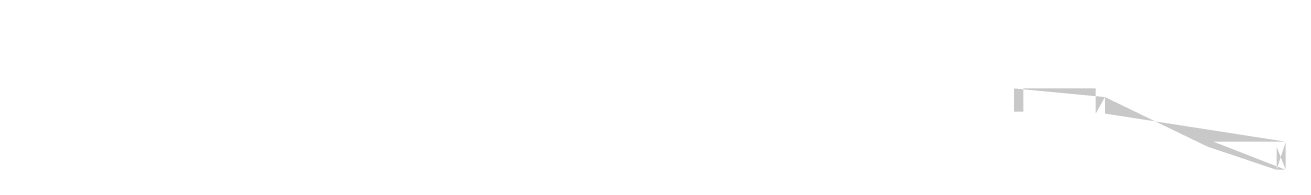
# Model space of a CAD drawing. Header units: millimetres. Extents: x -661525 to 498941, y 282148 to 1359693.
# Drawn here: x 94579 to 125949, y 855831 to 859431 of the extents above; entities that cross this region are included whole.
import ezdxf

# ---------------------------------------------------------------- set-up
doc = ezdxf.new("R2010")
doc.units = ezdxf.units.MM
doc.header["$LTSCALE"] = 2.5
doc.layers.get('0').update_dxf_attribs({"linetype": 'CONTINUOUS'})

msp = doc.modelspace()

# ---------------------------------------------------------------- hatches: boundary and pattern name
h = msp.add_hatch(color=256)
h.paths.add_polyline_path([(121449, 857835.9), (121749, 857835.9)], flags=0)
h.paths.add_polyline_path([(121749, 857690.9), (121749, 857835.9)], flags=0)
edge = h.paths.add_edge_path(flags=17)
edge.add_line((124149, 856530.9), (124149, 856675.9))
edge.add_line((123849, 856675.9), (124149, 856675.9))
edge.add_line((123849, 856820.9), (123849, 856675.9))
edge.add_line((123849, 856820.9), (123549, 856820.9))
edge.add_line((123549, 856820.9), (123549, 856965.9))
edge.add_line((123249, 856965.9), (123549, 856965.9))
edge.add_line((123249, 857110.9), (123249, 856965.9))
edge.add_line((123249, 857110.9), (122949, 857110.9))
edge.add_line((122949, 857110.9), (122949, 857255.9))
edge.add_line((122649, 857255.9), (122949, 857255.9))
edge.add_line((122649, 857400.9), (122649, 857255.9))
edge.add_line((122649, 857400.9), (122349, 857400.9))
edge.add_line((122349, 857400.9), (122349, 857545.9))
edge.add_line((122049, 857545.9), (122349, 857545.9))
edge.add_line((122049, 857690.9), (122049, 857545.9))
edge.add_line((122049, 857690.9), (121749, 857690.9))
edge.add_line((121749, 857690.9), (121749, 857835.9))
edge.add_line((121749, 857835.9), (121449, 857835.9))
edge.add_line((121449, 857835.9), (121449, 857980.9))
edge.add_line((121449, 857980.9), (99079, 857980.9))
edge.add_line((99079, 857980.9), (99079, 858125.9))
edge.add_line((99079, 858125.9), (98779, 858125.9))
edge.add_line((98779, 858125.9), (98779, 858270.9))
edge.add_line((98779, 858270.9), (98479, 858270.9))
edge.add_line((98479, 858270.9), (98479, 858415.9))
edge.add_line((98479, 858415.9), (98179, 858415.9))
edge.add_line((98179, 858415.9), (98179, 858560.9))
edge.add_line((98179, 858560.9), (97879, 858560.9))
edge.add_line((97879, 858560.9), (97879, 858705.9))
edge.add_line((97879, 858705.9), (97579, 858705.9))
edge.add_line((97579, 858705.9), (97579, 858850.9))
edge.add_line((97579, 858850.9), (97279, 858850.9))
edge.add_line((97279, 858850.9), (97279, 858995.9))
edge.add_line((97279, 858995.9), (96979, 858995.9))
edge.add_line((96979, 858995.9), (96979, 859140.9))
edge.add_line((96979, 859140.9), (96679, 859140.9))
edge.add_line((96679, 859140.9), (96679, 859285.9))
edge.add_line((96679, 859285.9), (96379, 859285.9))
edge.add_line((96379, 859285.9), (96379, 859430.9))
edge.add_line((96379, 859430.9), (94579, 859430.9))
edge.add_line((94579, 859430.9), (94579, 858730.9))
edge.add_line((94579, 858730.9), (94809, 858730.9))
edge.add_line((94809, 858730.9), (94809, 859305.9))
edge.add_line((94809, 859305.9), (95935.5, 859305.9))
edge.add_line((95935.5, 859305.9), (98849, 857897.7))
edge.add_line((98849, 857897.7), (98849, 857280.9))
edge.add_line((98849, 857280.9), (99079, 857280.9))
edge.add_line((99079, 857280.9), (99079, 857855.9))
edge.add_line((99079, 857855.9), (101109, 857855.9))
edge.add_line((101109, 857855.9), (101109, 857280.9))
edge.add_line((101109, 857280.9), (101339, 857280.9))
edge.add_line((101339, 857280.9), (101339, 857855.9))
edge.add_line((101339, 857855.9), (119189, 857855.9))
edge.add_line((119189, 857855.9), (119189, 857280.9))
edge.add_line((119189, 857280.9), (119419, 857280.9))
edge.add_line((119419, 857280.9), (119419, 857855.9))
edge.add_line((119419, 857855.9), (121219, 857855.9))
edge.add_line((121219, 857855.9), (121219, 857230.9))
edge.add_line((121219, 857230.9), (121449, 857230.9))
edge.add_line((121449, 857230.9), (121449, 857641.5))
edge.add_line((121449, 857641.5), (124005.5, 856405.9))
edge.add_line((124005.5, 856405.9), (125719, 856405.9))
edge.add_line((125719, 856405.9), (125719, 855830.9))
edge.add_line((125719, 855830.9), (125949, 855830.9))
edge.add_line((125949, 855830.9), (125949, 856530.9))
edge.add_line((125949, 856530.9), (124149, 856530.9))
h.paths.add_polyline_path([(124149, 856530.9), (124149, 856675.9)], flags=0)
edge = h.paths.add_edge_path(flags=0)
edge.add_line((121449, 857835.9), (121449, 857980.9))
edge.add_line((121449, 857835.9), (121449, 857980.9))
h.paths.add_polyline_path([(121749, 857835.9), (121449, 857835.9)], flags=0)
h.paths.add_polyline_path([(121749, 857690.9), (122049, 857690.9)], flags=0)
h.paths.add_polyline_path([(122049, 857690.9), (122049, 857545.9)], flags=0)
h.paths.add_polyline_path([(122349, 857545.9), (122049, 857545.9)], flags=0)
h.paths.add_polyline_path([(122349, 857400.9), (122349, 857545.9)], flags=0)
h.paths.add_polyline_path([(122349, 857400.9), (122649, 857400.9)], flags=0)
h.paths.add_polyline_path([(122649, 857400.9), (122649, 857255.9)], flags=0)
h.paths.add_polyline_path([(122949, 857255.9), (122649, 857255.9)], flags=0)
h.paths.add_polyline_path([(122949, 857110.9), (122949, 857255.9)], flags=0)
h.paths.add_polyline_path([(122949, 857110.9), (123249, 857110.9)], flags=0)
h.paths.add_polyline_path([(123249, 857110.9), (123249, 856965.9)], flags=0)
h.paths.add_polyline_path([(123549, 856965.9), (123249, 856965.9)], flags=0)
h.paths.add_polyline_path([(123549, 856820.9), (123549, 856965.9)], flags=0)
h.paths.add_polyline_path([(123549, 856820.9), (123849, 856820.9)], flags=0)
h.paths.add_polyline_path([(123849, 856820.9), (123849, 856675.9)], flags=0)
h.paths.add_polyline_path([(124149, 856675.9), (123849, 856675.9)], flags=0)
edge = h.paths.add_edge_path(flags=17)
edge.add_line((124149, 856675.9), (123849, 856675.9))
edge.add_line((124149, 856675.9), (124149, 856530.9))
edge.add_line((125949, 856530.9), (124149, 856530.9))
edge.add_line((125949, 855830.9), (125949, 856530.9))
edge.add_line((125719, 855830.9), (125949, 855830.9))
edge.add_line((125719, 856405.9), (125719, 855830.9))
edge.add_line((124005.5, 856405.9), (125719, 856405.9))
edge.add_line((124005.5, 856405.9), (121449, 857641.5))
edge.add_line((121449, 857230.9), (121449, 857641.5))
edge.add_line((121219, 857230.9), (121449, 857230.9))
edge.add_line((121219, 857855.9), (121219, 857230.9))
edge.add_line((119419, 857855.9), (121219, 857855.9))
edge.add_line((119419, 857280.9), (119419, 857855.9))
edge.add_line((119189, 857280.9), (119419, 857280.9))
edge.add_line((119189, 857855.9), (119189, 857280.9))
edge.add_line((101339, 857855.9), (119189, 857855.9))
edge.add_line((101339, 857855.9), (101339, 857280.9))
edge.add_line((101339, 857280.9), (101109, 857280.9))
edge.add_line((101109, 857280.9), (101109, 857855.9))
edge.add_line((101109, 857855.9), (99079, 857855.9))
edge.add_line((99079, 857855.9), (99079, 857280.9))
edge.add_line((99079, 857280.9), (98849, 857280.9))
edge.add_line((98849, 857280.9), (98849, 857897.7))
edge.add_line((98849, 857897.7), (95935.5, 859305.9))
edge.add_line((95935.5, 859305.9), (94809, 859305.9))
edge.add_line((94809, 859305.9), (94809, 858730.9))
edge.add_line((94809, 858730.9), (94579, 858730.9))
edge.add_line((94579, 858730.9), (94579, 859430.9))
edge.add_line((94579, 859430.9), (96379, 859430.9))
edge.add_line((96379, 859430.9), (96379, 859285.9))
edge.add_line((96379, 859285.9), (96679, 859285.9))
edge.add_line((96679, 859285.9), (96679, 859140.9))
edge.add_line((96679, 859140.9), (96979, 859140.9))
edge.add_line((96979, 859140.9), (96979, 858995.9))
edge.add_line((96979, 858995.9), (97279, 858995.9))
edge.add_line((97279, 858995.9), (97279, 858850.9))
edge.add_line((97279, 858850.9), (97579, 858850.9))
edge.add_line((97579, 858850.9), (97579, 858705.9))
edge.add_line((97579, 858705.9), (97879, 858705.9))
edge.add_line((97879, 858705.9), (97879, 858560.9))
edge.add_line((97879, 858560.9), (98179, 858560.9))
edge.add_line((98179, 858560.9), (98179, 858415.9))
edge.add_line((98179, 858415.9), (98479, 858415.9))
edge.add_line((98479, 858415.9), (98479, 858270.9))
edge.add_line((98479, 858270.9), (98779, 858270.9))
edge.add_line((98779, 858270.9), (98779, 858125.9))
edge.add_line((98779, 858125.9), (99079, 858125.9))
edge.add_line((99079, 858125.9), (99079, 857980.9))
edge.add_line((99079, 857980.9), (121449, 857980.9))
edge.add_line((121449, 857835.9), (121449, 857980.9))
edge.add_line((121749, 857835.9), (121449, 857835.9))
edge.add_line((121749, 857690.9), (121749, 857835.9))
edge.add_line((121749, 857690.9), (122049, 857690.9))
edge.add_line((122049, 857545.9), (122049, 857690.9))
edge.add_line((122349, 857545.9), (122049, 857545.9))
edge.add_line((122349, 857545.9), (122349, 857400.9))
edge.add_line((122349, 857400.9), (122649, 857400.9))
edge.add_line((122649, 857255.9), (122649, 857400.9))
edge.add_line((122949, 857255.9), (122649, 857255.9))
edge.add_line((122949, 857255.9), (122949, 857110.9))
edge.add_line((122949, 857110.9), (123249, 857110.9))
edge.add_line((123249, 856965.9), (123249, 857110.9))
edge.add_line((123549, 856965.9), (123249, 856965.9))
edge.add_line((123549, 856965.9), (123549, 856820.9))
edge.add_line((123549, 856820.9), (123849, 856820.9))
edge.add_line((123849, 856675.9), (123849, 856820.9))
edge = h.paths.add_edge_path(flags=0)
edge.add_line((121219, 857855.9), (121219, 857230.9))
edge.add_line((119419, 857855.9), (121219, 857855.9))
edge.add_line((119419, 857280.9), (119419, 857855.9))
edge.add_line((119189, 857280.9), (119419, 857280.9))
edge.add_line((119189, 857855.9), (119189, 857280.9))
edge.add_line((121449, 857230.9), (121449, 857641.5))
edge.add_line((121219, 857230.9), (121449, 857230.9))
edge.add_line((125949, 856530.9), (124149, 856530.9))
edge.add_line((125949, 855830.9), (125949, 856530.9))
edge.add_line((125719, 855830.9), (125949, 855830.9))
edge.add_line((125719, 856405.9), (125719, 855830.9))
edge.add_line((124005.5, 856405.9), (125719, 856405.9))
edge.add_line((124005.5, 856405.9), (121449, 857641.5))
h = msp.add_hatch(color=256)
h.paths.add_polyline_path([(121449, 857835.9), (121749, 857835.9)], flags=0)
h.paths.add_polyline_path([(121749, 857690.9), (121749, 857835.9)], flags=0)
edge = h.paths.add_edge_path(flags=17)
edge.add_line((124149, 856530.9), (124149, 856675.9))
edge.add_line((123849, 856675.9), (124149, 856675.9))
edge.add_line((123849, 856820.9), (123849, 856675.9))
edge.add_line((123849, 856820.9), (123549, 856820.9))
edge.add_line((123549, 856820.9), (123549, 856965.9))
edge.add_line((123249, 856965.9), (123549, 856965.9))
edge.add_line((123249, 857110.9), (123249, 856965.9))
edge.add_line((123249, 857110.9), (122949, 857110.9))
edge.add_line((122949, 857110.9), (122949, 857255.9))
edge.add_line((122649, 857255.9), (122949, 857255.9))
edge.add_line((122649, 857400.9), (122649, 857255.9))
edge.add_line((122649, 857400.9), (122349, 857400.9))
edge.add_line((122349, 857400.9), (122349, 857545.9))
edge.add_line((122049, 857545.9), (122349, 857545.9))
edge.add_line((122049, 857690.9), (122049, 857545.9))
edge.add_line((122049, 857690.9), (121749, 857690.9))
edge.add_line((121749, 857690.9), (121749, 857835.9))
edge.add_line((121749, 857835.9), (121449, 857835.9))
edge.add_line((121449, 857835.9), (121449, 857980.9))
edge.add_line((121449, 857980.9), (99079, 857980.9))
edge.add_line((99079, 857980.9), (99079, 858125.9))
edge.add_line((99079, 858125.9), (98779, 858125.9))
edge.add_line((98779, 858125.9), (98779, 858270.9))
edge.add_line((98779, 858270.9), (98479, 858270.9))
edge.add_line((98479, 858270.9), (98479, 858415.9))
edge.add_line((98479, 858415.9), (98179, 858415.9))
edge.add_line((98179, 858415.9), (98179, 858560.9))
edge.add_line((98179, 858560.9), (97879, 858560.9))
edge.add_line((97879, 858560.9), (97879, 858705.9))
edge.add_line((97879, 858705.9), (97579, 858705.9))
edge.add_line((97579, 858705.9), (97579, 858850.9))
edge.add_line((97579, 858850.9), (97279, 858850.9))
edge.add_line((97279, 858850.9), (97279, 858995.9))
edge.add_line((97279, 858995.9), (96979, 858995.9))
edge.add_line((96979, 858995.9), (96979, 859140.9))
edge.add_line((96979, 859140.9), (96679, 859140.9))
edge.add_line((96679, 859140.9), (96679, 859285.9))
edge.add_line((96679, 859285.9), (96379, 859285.9))
edge.add_line((96379, 859285.9), (96379, 859430.9))
edge.add_line((96379, 859430.9), (94579, 859430.9))
edge.add_line((94579, 859430.9), (94579, 858730.9))
edge.add_line((94579, 858730.9), (94809, 858730.9))
edge.add_line((94809, 858730.9), (94809, 859305.9))
edge.add_line((94809, 859305.9), (95935.5, 859305.9))
edge.add_line((95935.5, 859305.9), (98849, 857897.7))
edge.add_line((98849, 857897.7), (98849, 857280.9))
edge.add_line((98849, 857280.9), (99079, 857280.9))
edge.add_line((99079, 857280.9), (99079, 857855.9))
edge.add_line((99079, 857855.9), (101109, 857855.9))
edge.add_line((101109, 857855.9), (101109, 857280.9))
edge.add_line((101109, 857280.9), (101339, 857280.9))
edge.add_line((101339, 857280.9), (101339, 857855.9))
edge.add_line((101339, 857855.9), (119189, 857855.9))
edge.add_line((119189, 857855.9), (119189, 857280.9))
edge.add_line((119189, 857280.9), (119419, 857280.9))
edge.add_line((119419, 857280.9), (119419, 857855.9))
edge.add_line((119419, 857855.9), (121219, 857855.9))
edge.add_line((121219, 857855.9), (121219, 857230.9))
edge.add_line((121219, 857230.9), (121449, 857230.9))
edge.add_line((121449, 857230.9), (121449, 857641.5))
edge.add_line((121449, 857641.5), (124005.5, 856405.9))
edge.add_line((124005.5, 856405.9), (125719, 856405.9))
edge.add_line((125719, 856405.9), (125719, 855830.9))
edge.add_line((125719, 855830.9), (125949, 855830.9))
edge.add_line((125949, 855830.9), (125949, 856530.9))
edge.add_line((125949, 856530.9), (124149, 856530.9))
h.paths.add_polyline_path([(124149, 856530.9), (124149, 856675.9)], flags=0)
edge = h.paths.add_edge_path(flags=0)
edge.add_line((121449, 857835.9), (121449, 857980.9))
edge.add_line((121449, 857835.9), (121449, 857980.9))
h.paths.add_polyline_path([(121749, 857835.9), (121449, 857835.9)], flags=0)
h.paths.add_polyline_path([(121749, 857690.9), (122049, 857690.9)], flags=0)
h.paths.add_polyline_path([(122049, 857690.9), (122049, 857545.9)], flags=0)
h.paths.add_polyline_path([(122349, 857545.9), (122049, 857545.9)], flags=0)
h.paths.add_polyline_path([(122349, 857400.9), (122349, 857545.9)], flags=0)
h.paths.add_polyline_path([(122349, 857400.9), (122649, 857400.9)], flags=0)
h.paths.add_polyline_path([(122649, 857400.9), (122649, 857255.9)], flags=0)
h.paths.add_polyline_path([(122949, 857255.9), (122649, 857255.9)], flags=0)
h.paths.add_polyline_path([(122949, 857110.9), (122949, 857255.9)], flags=0)
h.paths.add_polyline_path([(122949, 857110.9), (123249, 857110.9)], flags=0)
h.paths.add_polyline_path([(123249, 857110.9), (123249, 856965.9)], flags=0)
h.paths.add_polyline_path([(123549, 856965.9), (123249, 856965.9)], flags=0)
h.paths.add_polyline_path([(123549, 856820.9), (123549, 856965.9)], flags=0)
h.paths.add_polyline_path([(123549, 856820.9), (123849, 856820.9)], flags=0)
h.paths.add_polyline_path([(123849, 856820.9), (123849, 856675.9)], flags=0)
h.paths.add_polyline_path([(124149, 856675.9), (123849, 856675.9)], flags=0)
edge = h.paths.add_edge_path(flags=17)
edge.add_line((124149, 856675.9), (123849, 856675.9))
edge.add_line((124149, 856675.9), (124149, 856530.9))
edge.add_line((125949, 856530.9), (124149, 856530.9))
edge.add_line((125949, 855830.9), (125949, 856530.9))
edge.add_line((125719, 855830.9), (125949, 855830.9))
edge.add_line((125719, 856405.9), (125719, 855830.9))
edge.add_line((124005.5, 856405.9), (125719, 856405.9))
edge.add_line((124005.5, 856405.9), (121449, 857641.5))
edge.add_line((121449, 857230.9), (121449, 857641.5))
edge.add_line((121219, 857230.9), (121449, 857230.9))
edge.add_line((121219, 857855.9), (121219, 857230.9))
edge.add_line((119419, 857855.9), (121219, 857855.9))
edge.add_line((119419, 857280.9), (119419, 857855.9))
edge.add_line((119189, 857280.9), (119419, 857280.9))
edge.add_line((119189, 857855.9), (119189, 857280.9))
edge.add_line((101339, 857855.9), (119189, 857855.9))
edge.add_line((101339, 857855.9), (101339, 857280.9))
edge.add_line((101339, 857280.9), (101109, 857280.9))
edge.add_line((101109, 857280.9), (101109, 857855.9))
edge.add_line((101109, 857855.9), (99079, 857855.9))
edge.add_line((99079, 857855.9), (99079, 857280.9))
edge.add_line((99079, 857280.9), (98849, 857280.9))
edge.add_line((98849, 857280.9), (98849, 857897.7))
edge.add_line((98849, 857897.7), (95935.5, 859305.9))
edge.add_line((95935.5, 859305.9), (94809, 859305.9))
edge.add_line((94809, 859305.9), (94809, 858730.9))
edge.add_line((94809, 858730.9), (94579, 858730.9))
edge.add_line((94579, 858730.9), (94579, 859430.9))
edge.add_line((94579, 859430.9), (96379, 859430.9))
edge.add_line((96379, 859430.9), (96379, 859285.9))
edge.add_line((96379, 859285.9), (96679, 859285.9))
edge.add_line((96679, 859285.9), (96679, 859140.9))
edge.add_line((96679, 859140.9), (96979, 859140.9))
edge.add_line((96979, 859140.9), (96979, 858995.9))
edge.add_line((96979, 858995.9), (97279, 858995.9))
edge.add_line((97279, 858995.9), (97279, 858850.9))
edge.add_line((97279, 858850.9), (97579, 858850.9))
edge.add_line((97579, 858850.9), (97579, 858705.9))
edge.add_line((97579, 858705.9), (97879, 858705.9))
edge.add_line((97879, 858705.9), (97879, 858560.9))
edge.add_line((97879, 858560.9), (98179, 858560.9))
edge.add_line((98179, 858560.9), (98179, 858415.9))
edge.add_line((98179, 858415.9), (98479, 858415.9))
edge.add_line((98479, 858415.9), (98479, 858270.9))
edge.add_line((98479, 858270.9), (98779, 858270.9))
edge.add_line((98779, 858270.9), (98779, 858125.9))
edge.add_line((98779, 858125.9), (99079, 858125.9))
edge.add_line((99079, 858125.9), (99079, 857980.9))
edge.add_line((99079, 857980.9), (121449, 857980.9))
edge.add_line((121449, 857835.9), (121449, 857980.9))
edge.add_line((121749, 857835.9), (121449, 857835.9))
edge.add_line((121749, 857690.9), (121749, 857835.9))
edge.add_line((121749, 857690.9), (122049, 857690.9))
edge.add_line((122049, 857545.9), (122049, 857690.9))
edge.add_line((122349, 857545.9), (122049, 857545.9))
edge.add_line((122349, 857545.9), (122349, 857400.9))
edge.add_line((122349, 857400.9), (122649, 857400.9))
edge.add_line((122649, 857255.9), (122649, 857400.9))
edge.add_line((122949, 857255.9), (122649, 857255.9))
edge.add_line((122949, 857255.9), (122949, 857110.9))
edge.add_line((122949, 857110.9), (123249, 857110.9))
edge.add_line((123249, 856965.9), (123249, 857110.9))
edge.add_line((123549, 856965.9), (123249, 856965.9))
edge.add_line((123549, 856965.9), (123549, 856820.9))
edge.add_line((123549, 856820.9), (123849, 856820.9))
edge.add_line((123849, 856675.9), (123849, 856820.9))
edge = h.paths.add_edge_path(flags=0)
edge.add_line((121219, 857855.9), (121219, 857230.9))
edge.add_line((119419, 857855.9), (121219, 857855.9))
edge.add_line((119419, 857280.9), (119419, 857855.9))
edge.add_line((119189, 857280.9), (119419, 857280.9))
edge.add_line((119189, 857855.9), (119189, 857280.9))
edge.add_line((121449, 857230.9), (121449, 857641.5))
edge.add_line((121219, 857230.9), (121449, 857230.9))
edge.add_line((125949, 856530.9), (124149, 856530.9))
edge.add_line((125949, 855830.9), (125949, 856530.9))
edge.add_line((125719, 855830.9), (125949, 855830.9))
edge.add_line((125719, 856405.9), (125719, 855830.9))
edge.add_line((124005.5, 856405.9), (125719, 856405.9))
edge.add_line((124005.5, 856405.9), (121449, 857641.5))

doc.saveas('drawing.dxf')
